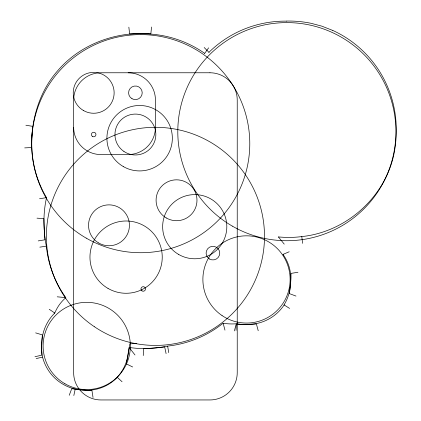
<?xml version="1.0" encoding="UTF-8"?>
<svg xmlns="http://www.w3.org/2000/svg" width="421" height="421" viewBox="0 0 421 421"><rect width="100%" height="100%" fill="white"/><g stroke="black" fill="none" stroke-linecap="round" stroke-linejoin="round"><path stroke-width="0.63" d="M236.039 330.385L236.339 324.007M143.256 355.561L143.677 348.709L154.249 348.03A86.826 86.826 0 0 0 167.5 346.157M151.549 27.028L150.839 33.838C116.543 31.07 80.906 43.91 58.203 70.149C39.39 91.057 31.075 119.759 31.528 147.539L24.692 147.892M75.164 389.336L73.822 395.524M234.376 330.906L236.186 324.149L246.422 324.428M69.233 395.282L71.717 388.725L81.879 389.951A41.826 41.826 0 0 0 117.275 377.316L117.322 377.363M204.674 53.414L208.611 47.847M54.335 313.487L55.046 312.435A39.085 39.085 0 0 1 63.729 299.626L65.813 297.636L64.203 295.279A105.518 105.518 0 0 1 46.384 246.327L46.315 245.959A96.988 96.988 0 0 1 44.237 229.277L43.842 218.662L37.001 218.157M258.215 330.738L256.41 323.981L246.18 324.428A44.452 44.452 0 0 1 236.786 323.844L235.955 323.796A52.251 52.251 0 0 1 224.577 323.428L223.119 323.217L221.993 324.096A107.297 107.297 0 0 1 167.858 346.078L167.658 346.12M289.185 251.774L283.228 254.3M34.985 356.729L41.795 355.145L41.7 344.888M42.342 357.15L36.169 358.581M38.227 240.901L44.984 239.791L44.231 229.161M297.952 272.255L291.058 273.397L290.548 283.67A45.147 45.147 0 0 1 284.059 304.909M46.284 197.67L39.553 198.749M39.842 247.148L46.11 246.169M278.418 236.944L281.623 237.176A99.577 99.577 0 0 0 301.778 236.586C347.693 231.897 388.057 194.697 394.861 148.781C397.366 132.61 396.645 115.817 392.214 100.024A108.823 108.823 0 0 0 332.779 30.423M136.788 343.394L129.81 343.862L128.263 354.029A44.684 44.684 0 0 1 117.254 377.295M140.288 33.754L129.642 33.964L128.847 27.165M57.224 296.81L65.755 297.631M25.892 125.226L32.649 126.347L31.97 136.967A105.45 105.45 0 0 0 45.852 196.523L46.515 197.633L46.247 198.912A110.186 110.186 0 0 0 44.242 229.161M35.643 332.874L42.337 334.905L41.69 345.131A43.942 43.942 0 0 0 42.574 357.097A43.821 43.821 0 0 0 75.217 389.078A46.378 46.378 0 0 0 81.669 389.93L91.946 390.53L93.02 397.429M295.989 296.074L289.422 293.626L290.569 283.454A41.584 41.584 0 0 0 283.422 254.947M332.769 30.449L321.818 26.149L311.13 23.313A109.913 109.913 0 0 0 286.748 21.066M132.657 366.98L126.332 363.876L129.152 347.483L132.578 347.899A94.646 94.646 0 0 0 154.107 348.035L164.669 346.915L166.095 353.619M284.112 304.941L284.138 304.962A43.563 43.563 0 0 1 246.422 324.38M284.254 305.036L289.611 308.419M49.236 309.293L54.593 312.882M117.422 377.453L122.069 381.758M204.19 47.531L208.984 52.372M284.233 244.122L278.444 236.981M129.179 347.52L134.988 354.971M283.001 254.395L283.401 254.963M224.967 330.127L223.177 323.439M168.737 352.614L167.695 346.357M301.778 236.591L302.61 243.354M208.937 52.325A108.655 108.655 0 0 1 286.743 21.139M41.742 344.888A44.152 44.152 0 0 1 54.314 313.471M140.288 33.822A107.755 107.755 0 0 1 204.701 53.378M73.649 127.3A27.265 27.265 0 0 0 100.908 154.565L128.173 154.565A27.265 27.265 0 0 0 155.438 127.3L155.438 100.035A27.265 27.265 0 0 0 128.173 72.77M209.968 72.77L100.908 72.77A27.265 27.265 0 0 0 73.649 100.035L73.649 372.685A27.265 27.265 0 0 0 100.908 399.95L209.968 399.95A27.265 27.265 0 0 0 237.233 372.685L237.233 100.035A27.265 27.265 0 0 0 209.968 72.77M178.688 254.473A32.08 32.08 0 0 0 226.814 226.693A32.08 32.08 0 0 0 178.688 198.907A32.08 32.08 0 0 0 178.688 254.473M209.516 259.015A6.815 6.815 0 0 0 219.741 253.11A6.815 6.815 0 0 0 209.516 247.211A6.815 6.815 0 0 0 209.516 259.015M166.311 217.978A20.45 20.45 0 0 0 196.981 200.27A20.45 20.45 0 0 0 166.311 182.561A20.45 20.45 0 0 0 166.311 217.978M108.034 288.432A36.138 36.138 0 0 0 162.243 257.136A36.138 36.138 0 0 0 108.034 225.835A36.138 36.138 0 0 0 108.034 288.432M141.951 290.843A2.273 2.273 0 0 0 145.492 289.122A2.273 2.273 0 0 0 142.235 286.917A2.273 2.273 0 0 0 141.951 290.843M98.756 243.017A20.45 20.45 0 0 0 129.431 225.309A20.45 20.45 0 0 0 98.756 207.6A20.45 20.45 0 0 0 98.756 243.017M123.269 166.542A32.717 32.717 0 0 0 172.347 138.209A32.717 32.717 0 0 0 123.269 109.876A32.717 32.717 0 0 0 123.269 166.542M222.051 315.566A43.626 43.626 0 0 0 290.016 282.554A43.626 43.626 0 0 0 227.445 240.202A43.626 43.626 0 0 0 222.051 315.566M64.923 383.747A43.626 43.626 0 0 0 130.357 345.967A43.626 43.626 0 0 0 64.923 308.188A43.626 43.626 0 0 0 64.923 383.747M94.315 326.68A109.06 109.06 0 0 0 264.22 244.143A109.06 109.06 0 0 0 107.787 138.262A109.06 109.06 0 0 0 94.315 326.68M232.329 226.114A109.06 109.06 0 0 0 395.919 131.662A109.06 109.06 0 0 0 232.329 37.216A109.06 109.06 0 0 0 232.329 226.114M86.189 238.107A109.06 109.06 0 0 0 249.779 143.661A109.06 109.06 0 0 0 86.189 49.215A109.06 109.06 0 0 0 86.189 238.107M131.994 98.714A6.815 6.815 0 0 0 142.219 92.809A6.815 6.815 0 0 0 131.994 86.91A6.815 6.815 0 0 0 131.994 98.714M92.415 136.409A2.273 2.273 0 0 0 95.951 134.688A2.273 2.273 0 0 0 92.694 132.483A2.273 2.273 0 0 0 92.415 136.409M123.937 151.46A20.45 20.45 0 0 0 155.796 135.988A20.45 20.45 0 0 0 126.468 116.133A20.45 20.45 0 0 0 123.937 151.46M83.463 110.523A20.45 20.45 0 0 0 114.133 92.809A20.45 20.45 0 0 0 83.463 75.101A20.45 20.45 0 0 0 83.463 110.523"/></g></svg>
